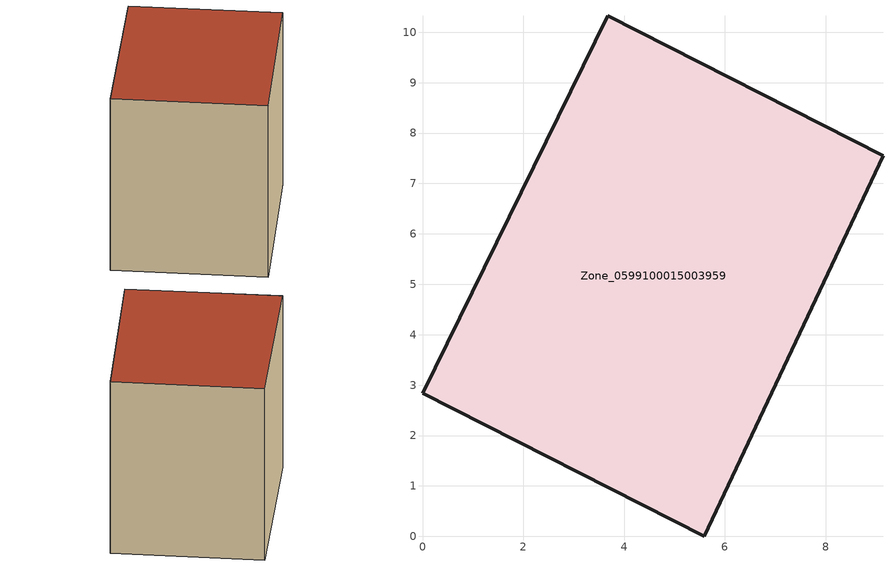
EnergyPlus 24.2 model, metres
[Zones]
Zone_0599100015003959
 floor ground (C_G): 5.59,0 0,2.84 3.67,10.33 9.13,7.55 z1.02
 wall outside (C_F): 0,2.84 5.59,0 9.13,7.55 3.67,10.33 0,2.84 z1.02:8.55
 roof outside (C_R): 9.13,7.55 3.67,10.33 0,2.84 5.59,0 z8.55
[BUILDING]
Pand.0599100015003959: North Axis=0; Terrain=City; Loads Convergence Tolerance Value=0.04; Temperature Convergence Tolerance Value=0.4; Solar Distribution=FullExterior; Maximum Number of Warmup Days=25; Minimum Number of Warmup Days=1
[Site:Location]
Rotterdam.The.Hague.AP_ZH_NLD Design_Conditions: Latitude=51.96; Longitude=4.45; Time Zone=1; Elevation=-4.5
[SITE:GROUNDTEMPERATURE:BUILDINGSURFACE]
18, 18, 18, 18, 18, 18, 18, 18, 18, 18, 18, 18
[MATERIAL] Thermal Absorptance=0.9; Solar Absorptance=0.7; Visible Absorptance=0.7
Name | Roughness | Thickness | Conductivity | Density | Specific Heat
G.TI.1946-1964 | MediumSmooth | 0.15 | 1 | 540 | 1210
F.TI.1946-1964 | Rough | 0.3 | 0.857143 | 1920 | 840
R.TI.1946-1964 | MediumRough | 0.2 | 0.277778 | 1500 | 1000
[CONSTRUCTION]
C_G: G.TI.1946-1964
C_F: F.TI.1946-1964
C_R: R.TI.1946-1964
[ZONE]
Zone_0599100015003959: Type=1; Multiplier=1; Ceiling Height=Autocalculate; Volume=Autocalculate; Floor Area=autocalculate; Part of Total Floor Area=Yes
[ZONEINFILTRATION:DESIGNFLOWRATE]
Infil_Zone_0599100015003959: Zone or ZoneList or Space or SpaceList=Zone_0599100015003959; Schedule=AlwaysOn; Design Flow Rate Calculation Method=Flow/Area; Flow Rate per Floor Area=0.003; Constant Term Coefficient=1; Temperature Term Coefficient=0; Velocity Term Coefficient=0; Velocity Squared Term Coefficient=0
[HVACTEMPLATE:ZONE:IDEALLOADSAIRSYSTEM]
Zone_0599100015003959: Maximum Heating Supply Air Temperature=50; Minimum Cooling Supply Air Temperature=13; Maximum Heating Supply Air Humidity Ratio=0.0156; Minimum Cooling Supply Air Humidity Ratio=0.0077; Heating Limit=NoLimit; Cooling Limit=NoLimit; Dehumidification Control Type=ConstantSensibleHeatRatio; Cooling Sensible Heat Ratio=0.7; Dehumidification Setpoint=60; Humidification Control Type=None; Humidification Setpoint=30; Outdoor Air Method=None; Outdoor Air Flow Rate per Person=0.00944; Outdoor Air Flow Rate per Zone Floor Area=0; Outdoor Air Flow Rate per Zone=0; Demand Controlled Ventilation Type=None; Outdoor Air Economizer Type=NoEconomizer; Heat Recovery Type=None; Sensible Heat Recovery Effectiveness=0.7; Latent Heat Recovery Effectiveness=0.65
[ZONECONTROL:THERMOSTAT]
ThermostatControl_Zone_0599100015003959: Zone or ZoneList=Zone_0599100015003959; Control Type Schedule=DualSetpointControlType; Control 1=Thermostat_Zone_0599100015003959; Temperature Difference Between Cutout And Setpoint=0
[THERMOSTATSETPOINT:DUALSETPOINT]
Thermostat_Zone_0599100015003959: Heating Setpoint Temperature Schedule=HeatingSetpoint_Zone_0599100015003959; Cooling Setpoint Temperature Schedule=CoolingSetpoint_Zone_0599100015003959
[SCHEDULE:COMPACT]
HeatingSetpoint_Zone_0599100015003959: Through: 12/31, For: AllDays, Until: 24:00, 21
CoolingSetpoint_Zone_0599100015003959: Through: 12/31, For: AllDays, Until: 24:00, 24
DualSetpointControlType: Through: 12/31, For: AllDays, Until: 24:00, 4
AlwaysOn: Through: 12/31, For: AllDays, Until: 24:00, 1
